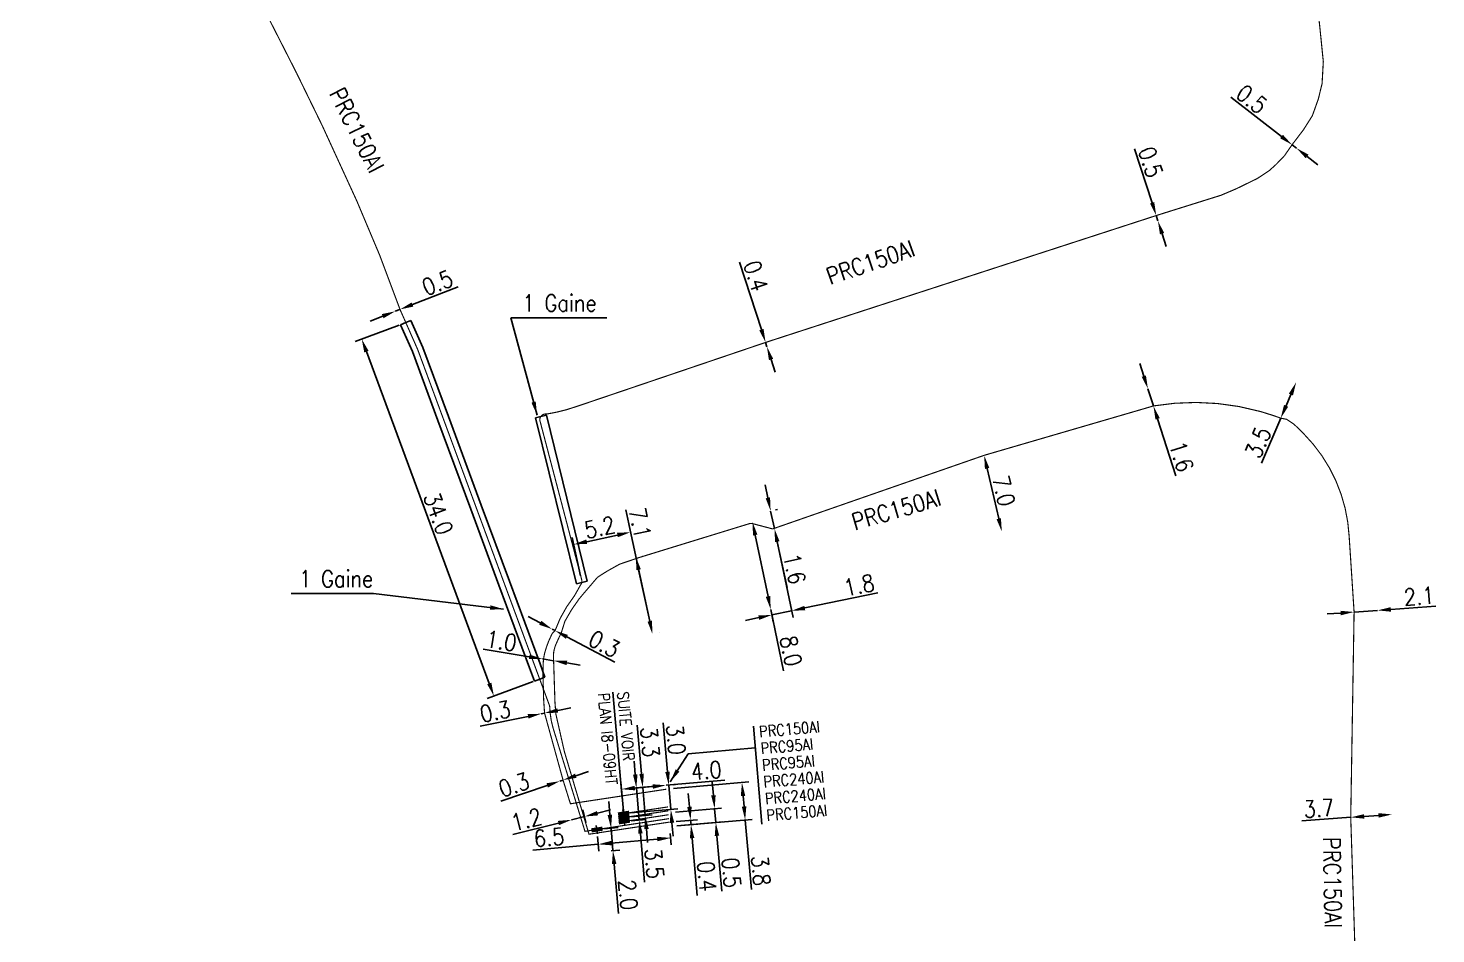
# Model space of a CAD drawing. Header units: millimetres. Extents: x 164000 to 164746, y 152000 to 152990.
# Drawn here: x 164303.8 to 164429.5, y 152166.9 to 152247.8 of the extents above; entities that cross this region are included whole.
import ezdxf
from ezdxf.enums import TextEntityAlignment as Align

# ---------------------------------------------------------------- set-up
doc = ezdxf.new("R2010")
doc.units = ezdxf.units.MM
doc.header["$PDMODE"] = 34
doc.linetypes.add('CENTER2', pattern=[28.575, 19.05, -3.175, 3.175, -3.175])
doc.layers.get('0').update_dxf_attribs({"linetype": 'CONTINUOUS'})
doc.layers.get('Defpoints').update_dxf_attribs({"linetype": 'CONTINUOUS'})
for name, color, linetype in [('M_120', 5, 'M_ST_13'), ('M_300', 7, 'CONTINUOUS'), ('M_400', 7, 'CONTINUOUS'), ('M_930', 7, 'CONTINUOUS')]:
    doc.layers.add(name, color=color, linetype=linetype)
doc.styles.get("Standard").update_dxf_attribs({"font": 'romans.shx', "width": 0.85})
doc.linetypes.add('M_ST_13', pattern='A,5,-0.3,["oo",Standard,S=1.5,R=0,X=0,Y=-0.5],-3', length=8.3)
doc.dimstyles.get("Standard").update_dxf_attribs({"dimtxt": 1.5, "dimasz": 1.2, "dimexe": 0.625, "dimexo": 0.625, "dimgap": 0.25, "dimtad": 1, "dimdec": 1, "dimzin": 0, "dimdsep": 46, "dimtxsty": 'Standard', "dimcen": -0.5, "dimadec": 0, "dimazin": 0, "dimtfac": 1, "dimtdec": 1, "dimtmove": 0, "dimatfit": 3, "dimfxl": 0, "dimtolj": 1, "dimtzin": 0, "dimarcsym": 0})

# ---------------------------------------------------------------- blocks, each defined once
blk = doc.blocks.new('*D157')
at = {"layer": 'Defpoints', "color": 0, "linetype": 'Continuous', "transparency": 16777216}
for p in [(164416.69, 152237.35), (164417.09, 152237.04), (164417.09, 152237.04)]:
    blk.add_point(p, dxfattribs=at)
at = {"layer": 'M_120', "color": 0, "linetype": 'Continuous', "lineweight": -2, "transparency": 16777216}
for p, q in [((164415.75, 152238.09), (164411.22, 152241.6)), ((164417.09, 152237.04), (164416.69, 152237.35)), ((164418.04, 152236.31), (164418.99, 152235.57))]:
    blk.add_line(p, q, dxfattribs=at)
at = {"layer": 'M_120', "color": 0, "linetype": 'Continuous', "transparency": 16777216}
for points in [[(164415.87, 152238.24), (164415.62, 152237.93), (164416.69, 152237.35)], [(164418.16, 152236.47), (164417.91, 152236.15), (164417.09, 152237.04)]]:
    blk.add_solid(points, dxfattribs=at)
at = {"layer": 'M_120', "color": 0, "linetype": 'Continuous', "transparency": 16777216, "insert": (164413.09, 152241.42), "char_height": 1.5, "attachment_point": 5, "rotation": 322.1758}
blk.add_mtext('\\A1;0.5', dxfattribs=at)
blk = doc.blocks.new('*D158')
at = {"layer": 'Defpoints', "color": 0, "linetype": 'Continuous', "transparency": 16777216}
for p in [(164404.56, 152231.03), (164404.71, 152230.55), (164404.71, 152230.55)]:
    blk.add_point(p, dxfattribs=at)
at = {"layer": 'M_120', "color": 0, "linetype": 'Continuous', "lineweight": -2, "transparency": 16777216}
for p, q in [((164404.19, 152232.17), (164402.62, 152237)), ((164404.71, 152230.55), (164404.56, 152231.03)), ((164405.08, 152229.41), (164405.45, 152228.27))]:
    blk.add_line(p, q, dxfattribs=at)
at = {"layer": 'M_120', "color": 0, "linetype": 'Continuous', "transparency": 16777216}
for points in [[(164404.38, 152232.23), (164404, 152232.11), (164404.56, 152231.03)], [(164405.27, 152229.47), (164404.89, 152229.35), (164404.71, 152230.55)]]:
    blk.add_solid(points, dxfattribs=at)
at = {"layer": 'M_120', "color": 0, "linetype": 'Continuous', "transparency": 16777216, "insert": (164404.06, 152235.8), "char_height": 1.5, "attachment_point": 5, "rotation": 287.9227}
blk.add_mtext('\\A1;0.5', dxfattribs=at)
blk = doc.blocks.new('*D159')
at = {"layer": 'Defpoints', "color": 0, "linetype": 'Continuous', "transparency": 16777216}
for p in [(164369.67, 152219.7), (164369.79, 152219.32), (164369.79, 152219.32)]:
    blk.add_point(p, dxfattribs=at)
at = {"layer": 'M_120', "color": 0, "linetype": 'Continuous', "lineweight": -2, "transparency": 16777216}
for p, q in [((164369.3, 152220.85), (164367.35, 152226.86)), ((164369.79, 152219.32), (164369.67, 152219.7)), ((164370.16, 152218.18), (164370.53, 152217.04))]:
    blk.add_line(p, q, dxfattribs=at)
at = {"layer": 'M_120', "color": 0, "linetype": 'Continuous', "transparency": 16777216}
for points in [[(164369.49, 152220.91), (164369.11, 152220.78), (164369.67, 152219.7)], [(164370.35, 152218.24), (164369.97, 152218.12), (164369.79, 152219.32)]]:
    blk.add_solid(points, dxfattribs=at)
at = {"layer": 'M_120', "color": 0, "linetype": 'Continuous', "transparency": 16777216, "insert": (164368.8, 152225.63), "char_height": 1.5, "attachment_point": 5, "rotation": 287.9227}
blk.add_mtext('\\A1;0.4', dxfattribs=at)
blk = doc.blocks.new('*D173')
at = {"layer": 'Defpoints', "color": 0, "linetype": 'Continuous', "transparency": 16777216}
for p in [(164336.6, 152222.48), (164336.6, 152222.48), (164337.02, 152222.65)]:
    blk.add_point(p, dxfattribs=at)
at = {"layer": 'M_120', "color": 0, "linetype": 'Continuous', "lineweight": -2, "transparency": 16777216}
for p, q in [((164338.13, 152223.08), (164342.21, 152224.67)), ((164336.6, 152222.48), (164337.02, 152222.65)), ((164335.48, 152222.05), (164334.36, 152221.61))]:
    blk.add_line(p, q, dxfattribs=at)
at = {"layer": 'M_120', "color": 0, "linetype": 'Continuous', "transparency": 16777216}
for points in [[(164335.4, 152222.23), (164335.55, 152221.86), (164336.6, 152222.48)], [(164338.06, 152223.27), (164338.21, 152222.9), (164337.02, 152222.65)]]:
    blk.add_solid(points, dxfattribs=at)
at = {"layer": 'M_120', "color": 0, "linetype": 'Continuous', "transparency": 16777216, "insert": (164340.37, 152225.03), "char_height": 1.5, "attachment_point": 5, "rotation": 21.2826}
blk.add_mtext('\\A1;0.5', dxfattribs=at)
blk = doc.blocks.new('*D175')
at = {"layer": 'Defpoints', "color": 0, "linetype": 'Continuous', "transparency": 16777216}
for p in [(164358.08, 152200.58), (164359.57, 152193.64), (164359.57, 152193.64)]:
    blk.add_point(p, dxfattribs=at)
at = {"layer": 'M_120', "color": 0, "linetype": 'Continuous', "lineweight": -2, "transparency": 16777216}
for p, q in [((164358.08, 152200.58), (164357.18, 152204.74)), ((164358.69, 152200.72), (164358.69, 152200.72)), ((164359.32, 152194.82), (164358.33, 152199.41)), ((164360.18, 152193.77), (164360.18, 152193.77))]:
    blk.add_line(p, q, dxfattribs=at)
at = {"layer": 'M_120', "color": 0, "linetype": 'Continuous', "transparency": 16777216}
for points in [[(164358.53, 152199.45), (164358.14, 152199.37), (164358.08, 152200.58)], [(164359.52, 152194.86), (164359.13, 152194.77), (164359.57, 152193.64)]]:
    blk.add_solid(points, dxfattribs=at)
at = {"layer": 'M_120', "color": 0, "linetype": 'Continuous', "transparency": 16777216, "insert": (164358.46, 152203.58), "char_height": 1.5, "attachment_point": 5, "rotation": 282.1474}
blk.add_mtext('\\A1;7.1', dxfattribs=at)
blk = doc.blocks.new('*D176')
at = {"layer": 'Defpoints', "color": 0, "linetype": 'Continuous', "transparency": 16777216}
for p in [(164369.96, 152204.61), (164370.12, 152204.65), (164370.46, 152203.08)]:
    blk.add_point(p, dxfattribs=at)
at = {"layer": 'M_120', "color": 0, "linetype": 'Continuous', "lineweight": -2, "transparency": 16777216}
for p, q in [((164369.87, 152205.82), (164369.62, 152207)), ((164370.12, 152204.65), (164370.46, 152203.08)), ((164370.57, 152204.75), (164370.73, 152204.78)), ((164370.71, 152201.91), (164371.59, 152197.82))]:
    blk.add_line(p, q, dxfattribs=at)
at = {"layer": 'M_120', "color": 0, "linetype": 'Continuous', "transparency": 16777216}
for points in [[(164370.07, 152205.87), (164369.68, 152205.78), (164370.12, 152204.65)], [(164370.91, 152201.95), (164370.52, 152201.87), (164370.46, 152203.08)]]:
    blk.add_solid(points, dxfattribs=at)
at = {"layer": 'M_120', "color": 0, "linetype": 'Continuous', "transparency": 16777216, "insert": (164372.26, 152199.49), "char_height": 1.5, "attachment_point": 5, "rotation": 282.1474}
blk.add_mtext('\\A1;1.6', dxfattribs=at)
blk = doc.blocks.new('*D177')
at = {"layer": 'Defpoints', "color": 0, "linetype": 'Continuous', "transparency": 16777216}
for p in [(164389.19, 152209.62), (164390.77, 152202.8), (164390.77, 152202.8)]:
    blk.add_point(p, dxfattribs=at)
at = {"layer": 'M_120', "color": 0, "linetype": 'Continuous', "lineweight": -2, "transparency": 16777216}
blk.add_line((164389.46, 152208.45), (164390.5, 152203.97), dxfattribs=at)
at = {"layer": 'M_120', "color": 0, "linetype": 'Continuous', "transparency": 16777216}
for points in [[(164389.65, 152208.5), (164389.26, 152208.4), (164389.19, 152209.62)], [(164390.69, 152204.01), (164390.3, 152203.92), (164390.77, 152202.8)]]:
    blk.add_solid(points, dxfattribs=at)
at = {"layer": 'M_120', "color": 0, "linetype": 'Continuous', "transparency": 16777216, "insert": (164390.95, 152206.44), "char_height": 1.5, "attachment_point": 5, "rotation": 283.0589}
blk.add_mtext('\\A1;7.0', dxfattribs=at)
blk = doc.blocks.new('*D178')
at = {"layer": 'Defpoints', "color": 0, "linetype": 'Continuous', "transparency": 16777216}
for p in [(164403.82, 152215.55), (164403.82, 152215.55), (164404.31, 152214.03)]:
    blk.add_point(p, dxfattribs=at)
at = {"layer": 'M_120', "color": 0, "linetype": 'Continuous', "lineweight": -2, "transparency": 16777216}
for p, q in [((164403.45, 152216.69), (164403.08, 152217.83)), ((164403.82, 152215.55), (164404.31, 152214.03)), ((164404.68, 152212.88), (164406.32, 152207.79))]:
    blk.add_line(p, q, dxfattribs=at)
at = {"layer": 'M_120', "color": 0, "linetype": 'Continuous', "transparency": 16777216}
for points in [[(164403.64, 152216.75), (164403.26, 152216.63), (164403.82, 152215.55)], [(164404.87, 152212.94), (164404.49, 152212.82), (164404.31, 152214.03)]]:
    blk.add_solid(points, dxfattribs=at)
at = {"layer": 'M_120', "color": 0, "linetype": 'Continuous', "transparency": 16777216, "insert": (164406.81, 152209.52), "char_height": 1.5, "attachment_point": 5, "rotation": 287.8889}
blk.add_mtext('\\A1;1.6', dxfattribs=at)
blk = doc.blocks.new('*D179')
at = {"layer": 'Defpoints', "color": 0, "linetype": 'Continuous', "transparency": 16777216}
for p in [(164424.32, 152195.78), (164424.32, 152195.78), (164422.23, 152195.63)]:
    blk.add_point(p, dxfattribs=at)
at = {"layer": 'M_120', "color": 0, "linetype": 'Continuous', "lineweight": -2, "transparency": 16777216}
for p, q in [((164422.23, 152195.63), (164424.32, 152195.78)), ((164425.52, 152195.86), (164429.52, 152196.14)), ((164421.03, 152195.54), (164419.83, 152195.46))]:
    blk.add_line(p, q, dxfattribs=at)
at = {"layer": 'M_120', "color": 0, "linetype": 'Continuous', "transparency": 16777216}
for points in [[(164421.02, 152195.74), (164421.04, 152195.34), (164422.23, 152195.63)], [(164425.5, 152196.06), (164425.53, 152195.66), (164424.32, 152195.78)]]:
    blk.add_solid(points, dxfattribs=at)
at = {"layer": 'M_120', "color": 0, "linetype": 'Continuous', "transparency": 16777216, "insert": (164428.04, 152197.04), "char_height": 1.5, "attachment_point": 5, "rotation": 4.0649}
blk.add_mtext('\\A1;2.1', dxfattribs=at)
blk = doc.blocks.new('*D180')
at = {"layer": 'Defpoints', "color": 0, "linetype": 'Continuous', "transparency": 16777216}
for p in [(164357.61, 152202.76), (164353.26, 152198.26), (164359.57, 152193.64)]:
    blk.add_point(p, dxfattribs=at)
at = {"layer": 'M_120', "color": 0, "linetype": 'Continuous', "lineweight": -2, "transparency": 16777216}
for p, q in [((164359.44, 152194.25), (164357.48, 152203.37)), ((164353.13, 152198.87), (164352.4, 152202.27)), ((164353.7, 152201.91), (164356.44, 152202.5))]:
    blk.add_line(p, q, dxfattribs=at)
at = {"layer": 'M_120', "color": 0, "linetype": 'Continuous', "transparency": 16777216}
for points in [[(164353.66, 152202.11), (164353.74, 152201.72), (164352.53, 152201.66)], [(164356.4, 152202.7), (164356.48, 152202.31), (164357.61, 152202.76)]]:
    blk.add_solid(points, dxfattribs=at)
at = {"layer": 'M_120', "color": 0, "linetype": 'Continuous', "transparency": 16777216, "insert": (164354.86, 152203.19), "char_height": 1.5, "attachment_point": 5, "rotation": 12.1474}
blk.add_mtext('\\A1;5.2', dxfattribs=at)
blk = doc.blocks.new('*D181')
at = {"layer": 'Defpoints', "color": 0, "linetype": 'Continuous', "transparency": 16777216}
for p in [(164350.6, 152194.11), (164350.6, 152194.11), (164350.87, 152193.97)]:
    blk.add_point(p, dxfattribs=at)
at = {"layer": 'M_120', "color": 0, "linetype": 'Continuous', "lineweight": -2, "transparency": 16777216}
for p, q in [((164349.54, 152194.67), (164348.48, 152195.23)), ((164350.6, 152194.11), (164350.87, 152193.97)), ((164351.93, 152193.41), (164356.2, 152191.16))]:
    blk.add_line(p, q, dxfattribs=at)
at = {"layer": 'M_120', "color": 0, "linetype": 'Continuous', "transparency": 16777216}
for points in [[(164349.64, 152194.85), (164349.45, 152194.49), (164350.6, 152194.11)], [(164352.02, 152193.59), (164351.84, 152193.23), (164350.87, 152193.97)]]:
    blk.add_solid(points, dxfattribs=at)
at = {"layer": 'M_120', "color": 0, "linetype": 'Continuous', "transparency": 16777216, "insert": (164355.26, 152192.78), "char_height": 1.5, "attachment_point": 5, "rotation": 332.183}
blk.add_mtext('\\A1;0.3', dxfattribs=at)
blk = doc.blocks.new('*D182')
at = {"layer": 'Defpoints', "color": 0, "linetype": 'Continuous', "transparency": 16777216}
for p in [(164349.76, 152191.44), (164349.76, 152191.44), (164350.74, 152191.28)]:
    blk.add_point(p, dxfattribs=at)
at = {"layer": 'M_120', "color": 0, "linetype": 'Continuous', "lineweight": -2, "transparency": 16777216}
for p, q in [((164348.57, 152191.63), (164344.44, 152192.31)), ((164349.66, 152190.82), (164349.66, 152190.82)), ((164350.74, 152191.28), (164349.76, 152191.44)), ((164351.93, 152191.09), (164353.11, 152190.89))]:
    blk.add_line(p, q, dxfattribs=at)
at = {"layer": 'M_120', "color": 0, "linetype": 'Continuous', "transparency": 16777216}
for points in [[(164348.6, 152191.83), (164348.54, 152191.44), (164349.76, 152191.44)], [(164351.96, 152191.28), (164351.9, 152190.89), (164350.74, 152191.28)]]:
    blk.add_solid(points, dxfattribs=at)
at = {"layer": 'M_120', "color": 0, "linetype": 'Continuous', "transparency": 16777216, "insert": (164346.07, 152193.05), "char_height": 1.5, "attachment_point": 5, "rotation": 350.7609}
blk.add_mtext('\\A1;1.0', dxfattribs=at)
blk = doc.blocks.new('*D183')
at = {"layer": 'Defpoints', "color": 0, "linetype": 'Continuous', "transparency": 16777216}
for p in [(164349.64, 152186.55), (164349.64, 152186.55), (164349.93, 152186.61)]:
    blk.add_point(p, dxfattribs=at)
at = {"layer": 'M_120', "color": 0, "linetype": 'Continuous', "lineweight": -2, "transparency": 16777216}
for p, q in [((164351.11, 152186.84), (164352.28, 152187.08)), ((164348.46, 152186.31), (164344.17, 152185.45)), ((164349.93, 152186.61), (164349.64, 152186.55))]:
    blk.add_line(p, q, dxfattribs=at)
at = {"layer": 'M_120', "color": 0, "linetype": 'Continuous', "transparency": 16777216}
for points in [[(164351.07, 152187.04), (164351.15, 152186.64), (164349.93, 152186.61)], [(164348.42, 152186.51), (164348.5, 152186.12), (164349.64, 152186.55)]]:
    blk.add_solid(points, dxfattribs=at)
at = {"layer": 'M_120', "color": 0, "linetype": 'Continuous', "transparency": 16777216, "insert": (164345.53, 152186.75), "char_height": 1.5, "attachment_point": 5, "rotation": 11.3158}
blk.add_mtext('\\A1;0.3', dxfattribs=at)
blk = doc.blocks.new('*D184')
at = {"layer": 'Defpoints', "color": 0, "linetype": 'Continuous', "transparency": 16777216}
for p in [(164421.93, 152177.3), (164425.62, 152177.56), (164425.62, 152177.56)]:
    blk.add_point(p, dxfattribs=at)
at = {"layer": 'M_120', "color": 0, "linetype": 'Continuous', "lineweight": -2, "transparency": 16777216}
for p, q in [((164421.93, 152177.3), (164417.56, 152176.99)), ((164424.42, 152177.47), (164423.12, 152177.38))]:
    blk.add_line(p, q, dxfattribs=at)
at = {"layer": 'M_120', "color": 0, "linetype": 'Continuous', "transparency": 16777216}
for points in [[(164423.11, 152177.58), (164423.14, 152177.18), (164421.93, 152177.3)], [(164424.4, 152177.67), (164424.43, 152177.27), (164425.62, 152177.56)]]:
    blk.add_solid(points, dxfattribs=at)
at = {"layer": 'M_120', "color": 0, "linetype": 'Continuous', "transparency": 16777216, "insert": (164419.08, 152178.1), "char_height": 1.5, "attachment_point": 5, "rotation": 4.0649}
blk.add_mtext('\\A1;3.7', dxfattribs=at)
blk = doc.blocks.new('*D186')
at = {"layer": 'Defpoints', "color": 0, "linetype": 'Continuous', "transparency": 16777216}
for p in [(164417.06, 152216.15), (164417.06, 152216.15), (164415.68, 152212.94)]:
    blk.add_point(p, dxfattribs=at)
at = {"layer": 'M_120', "color": 0, "linetype": 'Continuous', "lineweight": -2, "transparency": 16777216}
for p, q in [((164416.59, 152215.05), (164416.15, 152214.04)), ((164415.68, 152212.94), (164413.96, 152208.92))]:
    blk.add_line(p, q, dxfattribs=at)
at = {"layer": 'M_120', "color": 0, "linetype": 'Continuous', "transparency": 16777216}
for points in [[(164416.4, 152215.13), (164416.77, 152214.97), (164417.06, 152216.15)], [(164415.97, 152214.12), (164416.34, 152213.96), (164415.68, 152212.94)]]:
    blk.add_solid(points, dxfattribs=at)
at = {"layer": 'M_120', "color": 0, "linetype": 'Continuous', "transparency": 16777216, "insert": (164413.66, 152210.77), "char_height": 1.5, "attachment_point": 5, "rotation": 66.7719}
blk.add_mtext('\\A1;3.5', dxfattribs=at)
blk = doc.blocks.new('*D187')
at = {"layer": 'Defpoints', "color": 0, "linetype": 'Continuous', "transparency": 16777216}
for p in [(164337.54, 152221.47), (164349.5, 152189.64), (164345.41, 152188.12)]:
    blk.add_point(p, dxfattribs=at)
at = {"layer": 'M_400', "color": 0, "linetype": 'Continuous', "lineweight": -2, "transparency": 16777216}
for p, q in [((164336.95, 152221.25), (164333.01, 152219.79)), ((164334.02, 152218.88), (164344.99, 152189.25)), ((164348.91, 152189.42), (164344.82, 152187.91))]:
    blk.add_line(p, q, dxfattribs=at)
at = {"layer": 'M_400', "color": 0, "linetype": 'Continuous', "transparency": 16777216}
for points in [[(164334.21, 152218.95), (164333.83, 152218.81), (164333.6, 152220.01)], [(164345.18, 152189.32), (164344.81, 152189.18), (164345.41, 152188.12)]]:
    blk.add_solid(points, dxfattribs=at)
at = {"layer": 'M_400', "color": 0, "linetype": 'Continuous', "transparency": 16777216, "insert": (164340.44, 152204.41), "char_height": 1.5, "attachment_point": 5, "rotation": 290.3233}
blk.add_mtext('\\A1;34.0', dxfattribs=at)
blk = doc.blocks.new('*D220')
at = {"layer": 'Defpoints', "color": 0, "linetype": 'Continuous', "transparency": 16777216}
for p in [(164358.13, 152179.92), (164360.78, 152180.16), (164357.05, 152176.93)]:
    blk.add_point(p, dxfattribs=at)
at = {"layer": 'M_300', "color": 0, "linetype": 'Continuous', "lineweight": -2, "transparency": 16777216}
for p, q in [((164358.03, 152181.12), (164357.92, 152182.31)), ((164360.16, 152180.1), (164357.51, 152179.87)), ((164358.13, 152179.92), (164358.39, 152177.05)), ((164357.67, 152176.99), (164359.01, 152177.11)), ((164358.49, 152175.86), (164358.87, 152171.5))]:
    blk.add_line(p, q, dxfattribs=at)
at = {"layer": 'M_300', "color": 0, "linetype": 'Continuous', "transparency": 16777216}
for points in [[(164358.23, 152181.14), (164357.83, 152181.1), (164358.13, 152179.92)], [(164358.69, 152175.87), (164358.29, 152175.84), (164358.39, 152177.05)]]:
    blk.add_solid(points, dxfattribs=at)
at = {"layer": 'M_300', "color": 0, "linetype": 'Continuous', "transparency": 16777216, "insert": (164359.73, 152173.17), "char_height": 1.5, "attachment_point": 5, "rotation": 275.0241}
blk.add_mtext('\\A1;3.5', dxfattribs=at)
blk = doc.blocks.new('*D221')
at = {"layer": 'Defpoints', "color": 0, "linetype": 'Continuous', "transparency": 16777216}
for p in [(164360.78, 152180.16), (164360.78, 152180.16), (164357.05, 152176.93)]:
    blk.add_point(p, dxfattribs=at)
at = {"layer": 'M_300', "color": 0, "linetype": 'Continuous', "lineweight": -2, "transparency": 16777216}
for p, q in [((164360.73, 152180.78), (164360.73, 152180.78)), ((164360.78, 152180.16), (164366.04, 152180.62)), ((164357, 152177.56), (164356.74, 152180.43)), ((164357.99, 152179.91), (164359.59, 152180.05))]:
    blk.add_line(p, q, dxfattribs=at)
at = {"layer": 'M_300', "color": 0, "linetype": 'Continuous', "transparency": 16777216}
for points in [[(164357.98, 152180.11), (164358.01, 152179.71), (164356.8, 152179.81)], [(164359.57, 152180.25), (164359.61, 152179.85), (164360.78, 152180.16)]]:
    blk.add_solid(points, dxfattribs=at)
at = {"layer": 'M_300', "color": 0, "linetype": 'Continuous', "transparency": 16777216, "insert": (164364.38, 152181.48), "char_height": 1.5, "attachment_point": 5, "rotation": 5.0241}
blk.add_mtext('\\A1;4.0', dxfattribs=at)
blk = doc.blocks.new('*D222')
at = {"layer": 'Defpoints', "color": 0, "linetype": 'Continuous', "transparency": 16777216}
for p in [(164354.61, 152176.21), (164361.11, 152176.47), (164361.2, 152175.46)]:
    blk.add_point(p, dxfattribs=at)
at = {"layer": 'M_300', "color": 0, "linetype": 'Continuous', "lineweight": -2, "transparency": 16777216}
for p, q in [((164354.66, 152175.59), (164354.78, 152174.27)), ((164361.16, 152175.85), (164361.25, 152174.84)), ((164354.72, 152174.89), (164348.87, 152174.38)), ((164360, 152175.36), (164355.92, 152175))]:
    blk.add_line(p, q, dxfattribs=at)
at = {"layer": 'M_300', "color": 0, "linetype": 'Continuous', "transparency": 16777216}
for points in [[(164359.98, 152175.56), (164360.02, 152175.16), (164361.2, 152175.46)], [(164355.9, 152175.2), (164355.93, 152174.8), (164354.72, 152174.89)]]:
    blk.add_solid(points, dxfattribs=at)
at = {"layer": 'M_300', "color": 0, "linetype": 'Continuous', "transparency": 16777216, "insert": (164350.33, 152175.51), "char_height": 1.5, "attachment_point": 5, "rotation": 5.0241}
blk.add_mtext('\\A1;6.5', dxfattribs=at)
blk = doc.blocks.new('*D223')
at = {"layer": 'Defpoints', "color": 0, "linetype": 'Continuous', "transparency": 16777216}
for p in [(164361.07, 152176.87), (164361.11, 152176.47), (164363.01, 152176.64)]:
    blk.add_point(p, dxfattribs=at)
at = {"layer": 'M_120', "color": 0, "linetype": 'Continuous', "lineweight": -2, "transparency": 16777216}
for p, q in [((164362.87, 152178.23), (164362.76, 152179.43)), ((164361.69, 152176.93), (164363.6, 152177.09)), ((164362.97, 152177.04), (164363.01, 152176.64)), ((164361.73, 152176.53), (164363.63, 152176.69)), ((164363.11, 152175.44), (164363.56, 152170.33))]:
    blk.add_line(p, q, dxfattribs=at)
at = {"layer": 'M_120', "color": 0, "linetype": 'Continuous', "transparency": 16777216}
for points in [[(164363.07, 152178.25), (164362.67, 152178.22), (164362.97, 152177.04)], [(164363.31, 152175.46), (164362.91, 152175.43), (164363.01, 152176.64)]]:
    blk.add_solid(points, dxfattribs=at)
at = {"layer": 'M_120', "color": 0, "linetype": 'Continuous', "transparency": 16777216, "insert": (164364.42, 152172.03), "char_height": 1.5, "attachment_point": 5, "rotation": 275.0241}
blk.add_mtext('\\A1;0.4', dxfattribs=at)
blk = doc.blocks.new('*D224')
at = {"layer": 'Defpoints', "color": 0, "linetype": 'Continuous', "transparency": 16777216}
for p in [(164354.61, 152176.21), (164356.04, 152174.33), (164355.26, 152174.26)]:
    blk.add_point(p, dxfattribs=at)
at = {"layer": 'M_300', "color": 0, "linetype": 'Continuous', "lineweight": -2, "transparency": 16777216}
for p, q in [((164355.76, 152177.52), (164355.66, 152178.71)), ((164355.23, 152176.27), (164356.49, 152176.38)), ((164355.87, 152176.32), (164356.04, 152174.33)), ((164355.88, 152174.32), (164356.66, 152174.38)), ((164356.15, 152173.13), (164356.54, 152168.71))]:
    blk.add_line(p, q, dxfattribs=at)
at = {"layer": 'M_300', "color": 0, "linetype": 'Continuous', "transparency": 16777216}
for points in [[(164355.96, 152177.54), (164355.56, 152177.5), (164355.87, 152176.32)], [(164356.35, 152173.15), (164355.95, 152173.12), (164356.04, 152174.33)]]:
    blk.add_solid(points, dxfattribs=at)
at = {"layer": 'M_300', "color": 0, "linetype": 'Continuous', "transparency": 16777216, "insert": (164357.39, 152170.38), "char_height": 1.5, "attachment_point": 5, "rotation": 275.0241}
blk.add_mtext('\\A1;2.0', dxfattribs=at)
blk = doc.blocks.new('*D225')
at = {"layer": 'Defpoints', "color": 0, "linetype": 'Continuous', "transparency": 16777216}
for p in [(164352.34, 152177.08), (164352.34, 152177.08), (164353.79, 152176.23)]:
    blk.add_point(p, dxfattribs=at)
at = {"layer": 'M_120', "color": 0, "linetype": 'Continuous', "lineweight": -2, "transparency": 16777216}
for p, q in [((164353.5, 152177.37), (164352.34, 152177.08)), ((164353.63, 152176.84), (164353.35, 152177.98)), ((164354.66, 152177.67), (164355.83, 152177.96)), ((164351.17, 152176.79), (164347.11, 152175.77))]:
    blk.add_line(p, q, dxfattribs=at)
at = {"layer": 'M_120', "color": 0, "linetype": 'Continuous', "transparency": 16777216}
for points in [[(164351.12, 152176.98), (164351.22, 152176.6), (164352.34, 152177.08)], [(164354.61, 152177.86), (164354.71, 152177.47), (164353.5, 152177.37)]]:
    blk.add_solid(points, dxfattribs=at)
at = {"layer": 'M_120', "color": 0, "linetype": 'Continuous', "transparency": 16777216, "insert": (164348.31, 152177.1), "char_height": 1.5, "attachment_point": 5, "rotation": 14.099}
blk.add_mtext('\\A1;1.2', dxfattribs=at)
blk = doc.blocks.new('*D226')
at = {"layer": 'Defpoints', "color": 0, "linetype": 'Continuous', "transparency": 16777216}
for p in [(164360.81, 152179.81), (164367.85, 152177.06), (164361.11, 152176.47)]:
    blk.add_point(p, dxfattribs=at)
at = {"layer": 'M_120', "color": 0, "linetype": 'Continuous', "lineweight": -2, "transparency": 16777216}
for p, q in [((164361.44, 152179.86), (164368.18, 152180.46)), ((164367.66, 152179.21), (164367.75, 152178.26)), ((164361.73, 152176.53), (164368.47, 152177.12)), ((164367.85, 152177.06), (164368.4, 152170.87))]:
    blk.add_line(p, q, dxfattribs=at)
at = {"layer": 'M_120', "color": 0, "linetype": 'Continuous', "transparency": 16777216}
for points in [[(164367.86, 152179.22), (164367.46, 152179.19), (164367.56, 152180.4)], [(164367.95, 152178.28), (164367.55, 152178.24), (164367.85, 152177.06)]]:
    blk.add_solid(points, dxfattribs=at)
at = {"layer": 'M_120', "color": 0, "linetype": 'Continuous', "transparency": 16777216, "insert": (164369.25, 152172.54), "char_height": 1.5, "attachment_point": 5, "rotation": 275.0241}
blk.add_mtext('\\A1;3.8', dxfattribs=at)
blk = doc.blocks.new('*D227')
at = {"layer": 'Defpoints', "color": 0, "linetype": 'Continuous', "transparency": 16777216}
for p in [(164351.58, 152180.63), (164351.3, 152180.53), (164351.3, 152180.53)]:
    blk.add_point(p, dxfattribs=at)
at = {"layer": 'M_120', "color": 0, "linetype": 'Continuous', "lineweight": -2, "transparency": 16777216}
for p, q in [((164351.58, 152180.63), (164351.3, 152180.53)), ((164352.72, 152181.01), (164353.86, 152181.4)), ((164350.16, 152180.15), (164346.02, 152178.74))]:
    blk.add_line(p, q, dxfattribs=at)
at = {"layer": 'M_120', "color": 0, "linetype": 'Continuous', "transparency": 16777216}
for points in [[(164352.66, 152181.2), (164352.78, 152180.82), (164351.58, 152180.63)], [(164350.1, 152180.34), (164350.23, 152179.96), (164351.3, 152180.53)]]:
    blk.add_solid(points, dxfattribs=at)
at = {"layer": 'M_120', "color": 0, "linetype": 'Continuous', "transparency": 16777216, "insert": (164347.2, 152180.2), "char_height": 1.5, "attachment_point": 5, "rotation": 18.7093}
blk.add_mtext('\\A1;0.3', dxfattribs=at)
blk = doc.blocks.new('M_300_04')
at = {"color": 0, "linetype": 'Continuous'}
blk.add_line((0, 0.375), (0, -0.375), dxfattribs=at)
blk.add_solid([(-0.5, 0.1875), (-0.5, -0.1875), (0.5, 0.1875), (0.5, -0.1875)], dxfattribs=at)
at = {"color": 0, "linetype": 'Continuous', "width": 0.75, "flags": 3}
for tag, p in [('DEF_LEG', (0, -5)), ('DEF_COUP', (0, -7.5)), ('DEF_TYPE', (0, -10))]:
    blk.add_attdef(tag, text='', height=1.2, dxfattribs=at).set_placement(p, align=Align.MIDDLE)
blk = doc.blocks.new('*D228')
at = {"layer": 'Defpoints', "color": 0, "linetype": 'Continuous', "transparency": 16777216}
for p in [(164361, 152177.71), (164365.22, 152176.83), (164361.11, 152176.47)]:
    blk.add_point(p, dxfattribs=at)
at = {"layer": 'M_120', "color": 0, "linetype": 'Continuous', "lineweight": -2, "transparency": 16777216}
for p, q in [((164365.01, 152179.26), (164364.91, 152180.46)), ((164361.62, 152177.76), (164365.74, 152178.12)), ((164365.12, 152178.07), (164365.22, 152176.83)), ((164361.73, 152176.53), (164365.85, 152176.89)), ((164365.33, 152175.64), (164365.76, 152170.7))]:
    blk.add_line(p, q, dxfattribs=at)
at = {"layer": 'M_120', "color": 0, "linetype": 'Continuous', "transparency": 16777216}
for points in [[(164365.21, 152179.28), (164364.81, 152179.25), (164365.12, 152178.07)], [(164365.53, 152175.66), (164365.13, 152175.62), (164365.22, 152176.83)]]:
    blk.add_solid(points, dxfattribs=at)
at = {"layer": 'M_120', "color": 0, "linetype": 'Continuous', "transparency": 16777216, "insert": (164366.62, 152172.36), "char_height": 1.5, "attachment_point": 5, "rotation": 275.0241}
blk.add_mtext('\\A1;0.5', dxfattribs=at)
blk = doc.blocks.new('*D229')
at = {"layer": 'Defpoints', "color": 0, "linetype": 'Continuous', "transparency": 16777216}
for p in [(164360.78, 152180.16), (164357.02, 152177.28), (164358.92, 152177.45)]:
    blk.add_point(p, dxfattribs=at)
at = {"layer": 'M_300', "color": 0, "linetype": 'Continuous', "lineweight": -2, "transparency": 16777216}
for p, q in [((164358.6, 152181.17), (164358.21, 152185.52)), ((164360.16, 152180.1), (164358.08, 152179.92)), ((164358.92, 152177.45), (164358.7, 152179.97)), ((164357.64, 152177.34), (164359.55, 152177.51)), ((164359.03, 152176.26), (164359.13, 152175.06))]:
    blk.add_line(p, q, dxfattribs=at)
at = {"layer": 'M_300', "color": 0, "linetype": 'Continuous', "transparency": 16777216}
for points in [[(164358.8, 152181.19), (164358.4, 152181.15), (164358.7, 152179.97)], [(164359.23, 152176.27), (164358.83, 152176.24), (164358.92, 152177.45)]]:
    blk.add_solid(points, dxfattribs=at)
at = {"layer": 'M_300', "color": 0, "linetype": 'Continuous', "transparency": 16777216, "insert": (164359.35, 152184.03), "char_height": 1.5, "attachment_point": 5, "rotation": 275.0241}
blk.add_mtext('\\A1;3.3', dxfattribs=at)
blk = doc.blocks.new('*D230')
at = {"layer": 'Defpoints', "color": 0, "linetype": 'Continuous', "transparency": 16777216}
for p in [(164360.78, 152180.16), (164356.99, 152177.63), (164361.21, 152178)]:
    blk.add_point(p, dxfattribs=at)
at = {"layer": 'M_300', "color": 0, "linetype": 'Continuous', "lineweight": -2, "transparency": 16777216}
for p, q in [((164360.91, 152181.37), (164360.53, 152185.73)), ((164361.21, 152178), (164361.02, 152180.18)), ((164361.41, 152180.21), (164361.64, 152180.23)), ((164357.61, 152177.69), (164361.83, 152178.06)), ((164361.31, 152176.81), (164361.42, 152175.61))]:
    blk.add_line(p, q, dxfattribs=at)
at = {"layer": 'M_300', "color": 0, "linetype": 'Continuous', "transparency": 16777216}
for points in [[(164361.11, 152181.39), (164360.71, 152181.35), (164361.02, 152180.18)], [(164361.51, 152176.83), (164361.11, 152176.79), (164361.21, 152178)]]:
    blk.add_solid(points, dxfattribs=at)
at = {"layer": 'M_300', "color": 0, "linetype": 'Continuous', "transparency": 16777216, "insert": (164361.66, 152184.23), "char_height": 1.5, "attachment_point": 5, "rotation": 275.0241}
blk.add_mtext('\\A1;3.0', dxfattribs=at)
blk = doc.blocks.new('*D231')
at = {"layer": 'Defpoints', "color": 0, "linetype": 'Continuous', "transparency": 16777216}
for p in [(164370.46, 152203.11), (164370.13, 152195.85), (164370.23, 152195.37)]:
    blk.add_point(p, dxfattribs=at)
at = {"layer": 'M_120', "color": 0, "linetype": 'Continuous', "lineweight": -2, "transparency": 16777216}
for p, q in [((164370.58, 152202.49), (164372.12, 152195.13)), ((164373.17, 152195.99), (164379.69, 152197.35)), ((164370.23, 152195.37), (164371.99, 152195.74)), ((164369.06, 152195.13), (164367.88, 152194.88)), ((164370.26, 152195.23), (164370.36, 152194.76))]:
    blk.add_line(p, q, dxfattribs=at)
at = {"layer": 'M_120', "color": 0, "linetype": 'Continuous', "transparency": 16777216}
for points in [[(164373.13, 152196.18), (164373.21, 152195.79), (164371.99, 152195.74)], [(164369.02, 152195.32), (164369.1, 152194.93), (164370.23, 152195.37)]]:
    blk.add_solid(points, dxfattribs=at)
at = {"layer": 'M_120', "color": 0, "linetype": 'Continuous', "transparency": 16777216, "insert": (164378.02, 152198.02), "char_height": 1.5, "attachment_point": 5, "rotation": 11.7873}
blk.add_mtext('\\A1;1.8', dxfattribs=at)
blk = doc.blocks.new('*D232')
at = {"layer": 'Defpoints', "color": 0, "linetype": 'Continuous', "transparency": 16777216}
for p in [(164368.5, 152203.68), (164370.13, 152195.85), (164370.13, 152195.85)]:
    blk.add_point(p, dxfattribs=at)
at = {"layer": 'M_120', "color": 0, "linetype": 'Continuous', "lineweight": -2, "transparency": 16777216}
for p, q in [((164368.74, 152202.5), (164369.89, 152197.02)), ((164370.13, 152195.85), (164371.27, 152190.39))]:
    blk.add_line(p, q, dxfattribs=at)
at = {"layer": 'M_120', "color": 0, "linetype": 'Continuous', "transparency": 16777216}
for points in [[(164368.94, 152202.54), (164368.55, 152202.46), (164368.5, 152203.68)], [(164370.08, 152197.06), (164369.69, 152196.98), (164370.13, 152195.85)]]:
    blk.add_solid(points, dxfattribs=at)
at = {"layer": 'M_120', "color": 0, "linetype": 'Continuous', "transparency": 16777216, "insert": (164371.93, 152192.15), "char_height": 1.5, "attachment_point": 5, "rotation": 281.7873}
blk.add_mtext('\\A1;8.0', dxfattribs=at)

msp = doc.modelspace()

# ---------------------------------------------------------------- linework, layer by layer
at = {"layer": 'M_120', "const_width": 0.1, "flags": 128}
for points in [[(164360.81, 152179.81), (164352.24, 152178.51), (164351.58, 152180.63), (164349.93, 152186.61), (164349.85, 152187.81), (164349.81, 152189.23), (164349.79, 152189.97), (164349.81, 152191.08), (164349.83, 152191.32), (164349.87, 152191.61), (164349.94, 152191.96), (164350.09, 152192.47), (164350.29, 152193.01), (164350.6, 152193.69), (164350.87, 152193.97), (164351.32, 152195.05), (164351.91, 152196.1), (164352.6, 152197.08), (164353.15, 152198.05, 0.246779), (164353.25, 152198.5), (164349.53, 152212.67, -0.479035), (164349.99, 152213.31), (164350.13, 152213.31), (164350.57, 152213.39), (164351.07, 152213.49), (164351.84, 152213.68), (164352.82, 152213.99), (164369.67, 152219.7), (164404.56, 152231.03), (164410.34, 152232.84), (164411.73, 152233.43), (164413.59, 152234.34), (164414.65, 152235.04), (164415.25, 152235.58), (164416.01, 152236.37), (164416.69, 152237.35), (164417.22, 152238.05), (164417.69, 152238.66), (164418.5, 152239.94), (164419.03, 152241.42), (164419.37, 152242.8), (164419.48, 152244.78), (164419.16, 152247.94), (164418.92, 152250.07), (164418.27, 152254.4), (164417.15, 152261.19), (164415.78, 152267.98), (164414.28, 152274.61), (164411.65, 152285.07), (164409.85, 152291.4), (164406.3, 152302.58), (164402.77, 152313.87), (164393.13, 152344.01), (164383.65, 152372.83), (164375.59, 152396.69), (164370.02, 152415.46), (164368.29, 152421.2), (164366.44, 152427.4), (164363.76, 152437.9), (164361.91, 152445.09), (164360.59, 152451.4), (164358.94, 152460.83), (164358.11, 152467.45), (164355.47, 152485.3), (164352.5, 152501.41), (164350.02, 152512.73), (164346.95, 152522.96, -0.034694), (164346.93, 152523.03), (164345.62, 152531.56), (164340.91, 152545.84), (164331.17, 152566.98), (164331.16, 152567, -0.404298), (164331.39, 152567.65), (164333.22, 152568.57, 0.36894), (164333.47, 152569.17), (164332.53, 152572.11), (164330.76, 152579.29, -0.004327), (164330.76, 152579.3), (164326.12, 152599.55, 0.000156), (164326.12, 152599.55), (164325.96, 152600.25), (164324.88, 152613.18), (164323.95, 152619.07), (164323.64, 152621.04), (164323.34, 152622.83), (164322.95, 152624.98), (164318.38, 152647.44), (164317.29, 152653.12), (164315.88, 152659.86), (164315.1, 152662.63), (164314.8, 152663.7, 0.198681), (164314.56, 152664), (164312.02, 152665.43, -0.233764), (164311.77, 152665.79), (164311.48, 152667.81, 0.202391), (164311.28, 152668.14), (164308.78, 152669.96), (164302.92, 152674.21, 0.060177), (164302.82, 152674.27), (164301.85, 152674.67), (164300.52, 152675.15), (164299.29, 152675.55), (164297.97, 152675.88), (164296.75, 152676.08), (164295.87, 152676.18), (164294.74, 152676.22), (164293.31, 152676.21), (164291.05, 152676.07), (164276.88, 152674.38), (164269.3, 152672.96), (164267.98, 152672.71), (164259.79, 152671.72), (164257.17, 152671.21), (164240.78, 152669.78), (164235.57, 152674.23), (164214.21, 152694.47), (164213.76, 152695.29), (164210.94, 152698.46), (164208.35, 152701.15), (164206.13, 152703.49), (164204.83, 152704.7), (164203.07, 152706.35), (164201.97, 152707.29), (164199.81, 152708.82), (164197.42, 152710.3), (164191.96, 152713.69), (164185.8, 152717.68, 0.035594), (164185.74, 152717.71, 0.155325), (164180.21, 152718.31, 0.066455), (164177.43, 152717.47, 0.015544), (164176.81, 152717.17, 0.067716), (164175.5, 152716.3), (164173, 152714.03), (164168.95, 152710.48), (164166.79, 152708.7), (164164.03, 152706.47), (164155.48, 152700.02), (164150, 152696.15), (164149.23, 152695.67, 0.430116), (164149.08, 152694.96), (164150.4, 152693.08)], [(164354.61, 152176.21), (164353.54, 152176.05), (164350.69, 152185.28), (164350.53, 152185.94), (164350.45, 152186.47), (164350.43, 152186.66), (164350.39, 152187.17, 0.07134), (164350.36, 152187.31), (164338.6, 152219.07), (164337.02, 152222.65), (164335.21, 152227.48), (164333.16, 152232.34), (164330.08, 152239.05), (164327.8, 152243.72), (164323.54, 152252.09), (164319.58, 152259.88), (164315.15, 152268.59), (164309.99, 152278.76), (164304.5, 152289.56), (164299.46, 152299.47), (164293.45, 152311.31), (164285.75, 152327.03), (164285.75, 152327.03), (164277.97, 152342.34), (164272.88, 152352.37), (164267.14, 152363.66, -0.108821), (164267.11, 152363.76), (164267.05, 152365.42, 0.101142), (164266.98, 152365.71), (164263.32, 152373.46, -0.080443), (164263.28, 152373.62), (164262.25, 152382.17), (164261.22, 152391.02), (164260.63, 152396.1), (164260.29, 152399.02, -0.197814), (164260.39, 152399.39), (164269, 152410.36), (164269.72, 152411.28, 0.198363), (164269.82, 152411.64), (164268.45, 152423.31), (164266.61, 152438.76), (164265.33, 152449.45, 0.414517), (164264.77, 152449.88), (164253.58, 152448.53, -0.414214), (164253.02, 152448.97), (164252.75, 152451.25, 0.411498), (164252.2, 152451.69), (164251.38, 152451.6, 0.415505), (164250.94, 152451.04), (164251, 152450.54)]]:
    msp.add_lwpolyline(points, format="xyb", dxfattribs=at)
at = {"layer": 'M_120', "flags": 128}
msp.add_lwpolyline([(164401.87, 152017.77, 0.1, 0.1, 0), (164414.64, 152016.17, 0.1, 0.1, 0.424222), (164415.2, 152016.62, 0.1, 0.1, 0), (164415.66, 152021.64, 0.1, 0.1, 0), (164416.2, 152032.27, 0.1, 0.1, 0), (164417.2, 152037.75, 0.1, 0.1, 0), (164421.32, 152073.99, 0.1, 0.1, 0), (164422.58, 152078.9, 0.1, 0.1, 0), (164423.89, 152100.63, 0.1, 0.1, 0), (164423.94, 152104.02, 0.1, 0.1, 0), (164424.63, 152123.74, 0.1, 0.1, 0), (164423.2, 152126.98, 0.1, 0.1, 0), (164422.99, 152138.94, 0.1, 0.1, 0), (164422.35, 152164.22, 0.1, 0.1, 0), (164421.93, 152177.3, 0.1, 0.1, 0), (164422.23, 152195.63, 0.1, 0.1, 0), (164421.79, 152202.37, 0.1, 0.1, 0.184898), (164417.72, 152211.56, 0.1, 0.1, 0), (164417.37, 152211.92, 0.1, 0.1, 0), (164416.84, 152212.41, 0.1, 0.1, 0), (164416.22, 152212.83, 0.1, 0.1, 0), (164415.68, 152212.94, 0.1, 0.1, 0), (164415.03, 152213.17, 0.1, 0.1, 0), (164413.88, 152213.53, 0.1, 0.1, 0), (164411.94, 152213.98, 0.1, 0.1, 0.08841), (164404.31, 152214.03, 0.1, 0.1, 0), (164389.19, 152209.62, 0.1, 0.1, 0), (164370.3, 152203.05, 0.1, 0.1, 0), (164368.48, 152203.53, 0.1, 0.1, 0.131343), (164368.22, 152203.52, 0.1, 0.1, 0), (164358.33, 152200.48, 0.1, 0.1, 0), (164356.63, 152199.9, 0.1, 0.1, 0), (164355.59, 152199.32, 0.1, 0.1, 0), (164354.93, 152198.91, 0.1, 0.1, 0), (164354.65, 152198.72, 0.1, 0.1, 0), (164353.46, 152197.33, 0.1, 0.1, 0), (164353, 152196.78, 0.1, 0.1, 0), (164352.34, 152195.83, 0.1, 0.1, 0), (164351.75, 152194.81, 0.1, 0.1, 0), (164351.42, 152193.76, 0.1, 0.1, 0), (164351.26, 152193.44, 0.1, 0.1, 0), (164350.96, 152192.78, 0.1, 0.1, 0.134158), (164350.74, 152191.28, 0.1, 0.1, 0), (164350.74, 152191.28, 0.1, 0.1, 0), (164350.86, 152187.56, 0.1, 0.1, 0), (164350.94, 152186.55, 0.1, 0.1, 0.038926), (164350.95, 152186.48, 0.1, 0.1, 0), (164351.7, 152183.17, 0.1, 0.1, 0), (164353.9, 152175.79, 0.1, 0.1, 0), (164361.07, 152176.87, 0, 0, 0)], format="xyseb", dxfattribs=at)
at = {"layer": 'M_120', "linetype": 'Continuous', "ltscale": 0.5}
msp.add_lwpolyline([(164368.58, 152185.45), (164369.35, 152176.7)], dxfattribs=at)
at = {"layer": 'M_120', "const_width": 0.1, "flags": 128}
for points in [[(164360.95, 152178.23), (164356.99, 152177.63)], [(164361.04, 152177.18), (164354.61, 152176.21)], [(164360.98, 152177.88), (164357.02, 152177.28)], [(164361.01, 152177.53), (164357.05, 152176.93)]]:
    msp.add_lwpolyline(points, dxfattribs=at)
at = {"layer": 'M_400', "color": 7, "linetype": 'CONTINUOUS'}
for p, q in [((164337.08, 152221.26), (164337.54, 152221.47)), ((164337.08, 152221.26), (164338.14, 152218.88)), ((164337.99, 152221.67), (164337.54, 152221.47)), ((164337.99, 152221.67), (164339.06, 152219.25)), ((164338.14, 152218.88), (164340.41, 152212.73)), ((164339.06, 152219.25), (164341.35, 152213.08)), ((164340.41, 152212.73), (164343.34, 152204.82)), ((164341.35, 152213.08), (164344.28, 152205.17)), ((164349.13, 152212.98), (164349.61, 152213.1)), ((164352.77, 152198.14), (164349.13, 152212.98)), ((164350.1, 152213.22), (164349.61, 152213.1)), ((164353.74, 152198.38), (164350.1, 152213.22)), ((164343.34, 152204.82), (164345.86, 152198.04)), ((164344.28, 152205.17), (164346.79, 152198.38)), ((164346.79, 152198.38), (164349.53, 152190.99)), ((164352.77, 152198.14), (164353.26, 152198.26)), ((164353.74, 152198.38), (164353.26, 152198.26)), ((164345.86, 152198.04), (164348.6, 152190.64)), ((164348.6, 152190.64), (164349.03, 152189.47)), ((164349.53, 152190.99), (164349.97, 152189.81)), ((164349.03, 152189.47), (164349.5, 152189.64)), ((164349.97, 152189.81), (164349.5, 152189.64))]:
    msp.add_line(p, q, dxfattribs=at)
at = {"layer": 'M_930', "color": 7, "linetype": 'CENTER2', "ltscale": 0.5, "flags": 128}
msp.add_lwpolyline([(164356.04, 152188.48), (164356.99, 152177.63), (164357.02, 152177.28), (164357.05, 152176.93), (164357.05, 152176.93)], dxfattribs=at)

# ---------------------------------------------------------------- block references
at = {"layer": 'M_300', "ltscale": 0.5}
for p, rotation in [((164356.99, 152177.63), 8.584981232909765), ((164357.02, 152177.28), 8.584981232909765), ((164357.05, 152176.93), 8.584981232909765), ((164354.61, 152176.21), 8.584981232400697)]:
    msp.add_blockref('M_300_04', p, dxfattribs=dict(at, rotation=rotation))

# ---------------------------------------------------------------- texts
at = {"layer": 'M_120', "linetype": 'Continuous', "width": 0.85}
for rotation, p in [(296.9295, (164333.16, 152238.66)), (18.9572, (164379.04, 152226.85)), (16.3071, (164381.34, 152204.77)), (271.1408, (164420.3, 152171.48))]:
    msp.add_text('PRC150Al', height=1.5, rotation=rotation, dxfattribs=at).set_placement(p, align=Align.MIDDLE)
at = {"layer": 'M_120', "linetype": 'Continuous', "ltscale": 0.5, "width": 0.85}
for s, p in [('PRC150Al', (164369.14, 152184.44)), ('PRC95Al', (164369.27, 152182.95)), ('PRC95Al', (164369.4, 152181.45)), ('PRC240Al', (164369.53, 152179.96)), ('PRC240Al', (164369.66, 152178.46)), ('PRC150Al', (164369.79, 152176.97))]:
    msp.add_text(s, height=1, rotation=5.0241, dxfattribs=at).set_placement(p)
at = {"layer": 'M_400', "linetype": 'Continuous', "char_height": 1.5}
for insert, attachment_point in [((164347.96, 152223.97), 1), ((164334.62, 152199.35), 3)]:
    msp.add_mtext('\\A1;1 Gaine', dxfattribs=dict(at, insert=insert, attachment_point=attachment_point))
at = {"layer": 'M_930', "color": 7, "linetype": 'Continuous', "ltscale": 0.5, "width": 0.85}
for s, p in [('PLAN I8-09HT', (164354.7, 152188.36)), ('SUITE VOIR', (164356.43, 152188.47))]:
    msp.add_text(s, height=1, rotation=275.0241, dxfattribs=at).set_placement(p)

# ---------------------------------------------------------------- dimensions: what is measured, and where the dimension line sits
at = {"layer": 'M_120', "linetype": 'Continuous'}
for base, p1, p2, angle, picture, middle in [((164417.09, 152237.04), (164416.69, 152237.35), (164417.09, 152237.04), 142.1758, '*D157', (164412.47, 152240.63)), ((164404.71, 152230.55), (164404.56, 152231.03), (164404.71, 152230.55), 107.9227, '*D158', (164403.11, 152235.49)), ((164369.79, 152219.32), (164369.67, 152219.7), (164369.79, 152219.32), 107.9227, '*D159', (164367.85, 152225.32)), ((164336.6, 152222.48), (164337.02, 152222.65), (164336.6, 152222.48), 21.2826, '*D173', (164340.73, 152224.09)), ((164403.82, 152215.55), (164404.31, 152214.03), (164403.82, 152215.55), 287.8889, '*D178', (164405.86, 152209.21)), ((164417.06, 152216.15), (164415.68, 152212.94), (164417.06, 152216.15), 246.7719, '*D186', (164414.58, 152210.38)), ((164390.77, 152202.8), (164389.19, 152209.62), (164390.77, 152202.8), 103.0589, '*D177', (164389.98, 152206.21)), ((164370.12, 152204.65), (164370.46, 152203.08), (164369.96, 152204.61), 282.1474, '*D176', (164371.28, 152199.28)), ((164359.57, 152193.64), (164358.08, 152200.58), (164359.57, 152193.64), 102.1474, '*D175', (164357.48, 152203.37)), ((164357.61, 152202.76), (164353.26, 152198.26), (164359.57, 152193.64), 192.1474, '*D180', (164355.07, 152202.21)), ((164370.13, 152195.85), (164368.5, 152203.68), (164370.13, 152195.85), 101.7873, '*D232', (164370.95, 152191.94)), ((164370.23, 152195.37), (164370.46, 152203.11), (164370.13, 152195.85), 11.7873, '*D231', (164378.22, 152197.04)), ((164424.32, 152195.78), (164422.23, 152195.63), (164424.32, 152195.78), 184.0649, '*D179', (164428.12, 152196.04)), ((164350.6, 152194.11), (164350.87, 152193.97), (164350.6, 152194.11), 332.183, '*D181', (164354.8, 152191.9)), ((164349.76, 152191.44), (164350.74, 152191.28), (164349.76, 152191.44), 350.7609, '*D182', (164345.91, 152192.07)), ((164349.64, 152186.55), (164349.93, 152186.61), (164349.64, 152186.55), 11.3158, '*D183', (164345.73, 152185.76)), ((164351.3, 152180.53), (164351.58, 152180.63), (164351.3, 152180.53), 18.7093, '*D227', (164347.52, 152179.25)), ((164363.01, 152176.64), (164361.07, 152176.87), (164361.11, 152176.47), 95.0241, '*D223', (164363.42, 152171.94)), ((164352.34, 152177.08), (164353.79, 152176.23), (164352.34, 152177.08), 14.099, '*D225', (164348.56, 152176.13)), ((164425.62, 152177.56), (164421.93, 152177.3), (164425.62, 152177.56), 184.0649, '*D184', (164419.15, 152177.1))]:
    dim = msp.add_linear_dim(base=base, p1=p1, p2=p2, angle=angle, dimstyle='Standard', dxfattribs=at)
    dim.commit()
    dim.dimension.update_dxf_attribs({"geometry": picture, "text_midpoint": middle, "dimtype": 160})
for base, p1, text, picture, middle in [((164367.85, 152177.06), (164360.81, 152179.81), '3.8', '*D226', (164368.26, 152172.45)), ((164365.22, 152176.83), (164361, 152177.71), '0.5', '*D228', (164365.63, 152172.28))]:
    dim = msp.add_linear_dim(base=base, p1=p1, p2=(164361.11, 152176.47), angle=95.0241, text=text, dimstyle='Standard', dxfattribs=at)
    dim.commit()
    dim.dimension.update_dxf_attribs({"geometry": picture, "text_midpoint": middle, "dimtype": 160})
at = {"layer": 'M_300', "linetype": 'Continuous'}
for base, p1, p2, text, picture, middle in [((164361.21, 152178), (164360.78, 152180.16), (164356.99, 152177.63), '3.0', '*D230', (164360.67, 152184.15)), ((164358.92, 152177.45), (164360.78, 152180.16), (164357.02, 152177.28), '3.3', '*D229', (164358.35, 152183.94)), ((164358.13, 152179.92), (164357.05, 152176.93), (164360.78, 152180.16), '3.5', '*D220', (164358.73, 152173.08))]:
    dim = msp.add_linear_dim(base=base, p1=p1, p2=p2, angle=275.0241, text=text, dimstyle='Standard', dxfattribs=at)
    dim.commit()
    dim.dimension.update_dxf_attribs({"geometry": picture, "text_midpoint": middle, "dimtype": 160})
for base, p1, p2, angle, picture, middle in [((164360.78, 152180.16), (164357.05, 152176.93), (164360.78, 152180.16), 185.0241, '*D221', (164364.46, 152180.48)), ((164356.04, 152174.33), (164354.61, 152176.21), (164355.26, 152174.26), 95.0241, '*D224', (164356.4, 152170.29)), ((164361.2, 152175.46), (164354.61, 152176.21), (164361.11, 152176.47), 185.0241, '*D222', (164350.42, 152174.51))]:
    dim = msp.add_linear_dim(base=base, p1=p1, p2=p2, angle=angle, dimstyle='Standard', dxfattribs=at)
    dim.commit()
    dim.dimension.update_dxf_attribs({"geometry": picture, "text_midpoint": middle, "dimtype": 160})
at = {"layer": 'M_400', "linetype": 'Continuous'}
dim = msp.add_linear_dim(base=(164345.41, 152188.12), p1=(164337.54, 152221.47), p2=(164349.5, 152189.64), angle=290.3233, dimstyle='Standard', dxfattribs=at)
dim.commit()
dim.dimension.update_dxf_attribs({"geometry": '*D187', "text_midpoint": (164339.51, 152204.07), "dimtype": 160})

# ---------------------------------------------------------------- leaders
at = {"layer": 'M_120', "linetype": 'Continuous', "ltscale": 0.5}
msp.add_leader([(164361.16, 152180.47), (164362.77, 152182.98), (164368.75, 152183.51)], dimstyle='Standard', dxfattribs=at)
at = {"layer": 'M_400', "linetype": 'Continuous', "annotation_type": 0, "has_hookline": 1, "text_width": 7.1}
for points, hookline_direction in [([(164349.26, 152213.22), (164346.93, 152221.91), (164348.13, 152221.91)], 0), ([(164346.27, 152195.89), (164334.64, 152197.29)], 1)]:
    msp.add_leader(points, dimstyle='Standard', override={"dimgap": 0.25, "dimtad": 1}, dxfattribs=dict(at, hookline_direction=hookline_direction))

doc.saveas('drawing.dxf')
